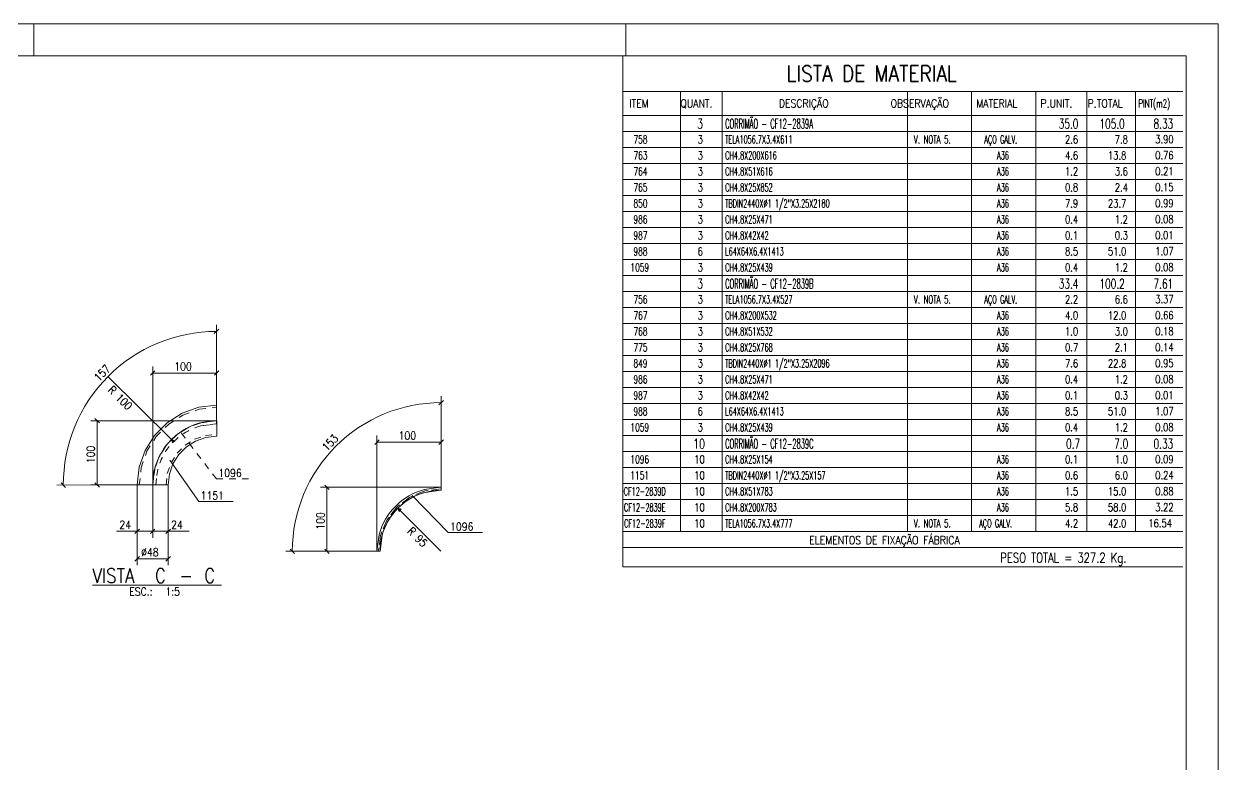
# Model space of a CAD drawing. Header units: millimetres. Extents: x 2 to 846, y 5 to 599.
# Drawn here: x 472.9 to 846, y 367.7 to 599 of the extents above; entities that cross this region are included whole.
import ezdxf

# ---------------------------------------------------------------- set-up
doc = ezdxf.new("R2010")
doc.units = ezdxf.units.MM
for name, pattern in [('XKITLINE00', [0]), ('XKITLINE02', [4, 2, -2]), ('XKITLINE03', [6, 3, -1, 1, -1])]:
    doc.linetypes.add(name, pattern=pattern)
for name, color, linetype, lineweight in [('Cota', 4, 'Continuous', 0), ('Marca da peça', 2, 'Continuous', 0), ('Outro tipo de objeto', 7, 'Continuous', 0), ('Peça', 2, 'Continuous', 0)]:
    doc.layers.add(name, color=color, linetype=linetype, lineweight=lineweight)
doc.styles.add('ROMANS', font='ROMANS__.TTF')
doc.styles.add('SIMPLEX', font='SIMPLEX_.TTF')

# ---------------------------------------------------------------- blocks, each defined once
blk = doc.blocks.new('*A39')
at = {"layer": 'Peça', "color": 7, "linetype": 'XKITLINE02', "lineweight": 0}
for p, q in [((527.9, 474.28), (533.08, 474.97)), ((528.65, 474.38), (527.9, 474.28)), ((533.08, 474.02), (528.15, 473.36)), ((533.08, 474.97), (528.65, 474.38)), ((528.86, 473.46), (533.08, 474.02)), ((533.1, 474.97), (533.08, 474.97)), ((533.08, 474.97), (533.1, 474.97)), ((533.1, 474.02), (533.08, 474.02)), ((533.08, 474.02), (533.1, 474.02)), ((533.1, 474.97), (533.1, 474.02)), ((528.15, 473.36), (528.86, 473.46)), ((513.12, 454.93), (513.79, 460.11)), ((513.75, 459.77), (513.12, 454.93)), ((513.79, 460.11), (513.75, 459.77)), ((514.71, 459.86), (514.07, 454.93)), ((514.07, 454.93), (514.62, 459.16)), ((514.62, 459.16), (514.71, 459.86)), ((513.12, 454.93), (513.12, 454.91)), ((513.12, 454.91), (513.12, 454.93)), ((513.12, 454.91), (514.07, 454.91)), ((514.07, 454.91), (514.07, 454.93)), ((514.07, 454.91), (514.07, 454.93))]:
    blk.add_line(p, q, dxfattribs=at)
for radius in [20, 19.05]:
    blk.add_arc((533.12, 454.97), radius, 105.1209, 165.1209, dxfattribs=at)
blk = doc.blocks.new('*A40')
at = {"layer": 'Peça', "color": 4, "linetype": 'XKITLINE00', "lineweight": 0}
for p, q in [((522.3, 477.32), (527.55, 479.17)), ((527.55, 479.17), (533.07, 479.8)), ((533.07, 479.8), (533.09, 479.8)), ((533.11, 470.14), (533.09, 479.8)), ((513.68, 470.41), (517.6, 474.35)), ((517.6, 474.35), (522.3, 477.32)), ((510.73, 465.7), (513.68, 470.41)), ((529.71, 469.76), (533.09, 470.14)), ((533.09, 470.14), (533.11, 470.14)), ((521.24, 464.41), (523.64, 466.81)), ((523.64, 466.81), (526.51, 468.63)), ((526.51, 468.63), (529.71, 469.76)), ((508.9, 460.45), (510.73, 465.7)), ((519.44, 461.53), (521.24, 464.41)), ((508.29, 454.92), (508.9, 460.45)), ((518.32, 458.32), (519.44, 461.53)), ((517.95, 454.94), (518.32, 458.32)), ((508.29, 454.9), (508.29, 454.92)), ((508.29, 454.9), (517.95, 454.92)), ((517.95, 454.92), (517.95, 454.94))]:
    blk.add_line(p, q, dxfattribs=at)
at = {"layer": 'Peça', "color": 7, "linetype": 'XKITLINE02', "lineweight": 0}
for p, q in [((522.58, 476.74), (527.69, 478.54)), ((527.69, 478.54), (533.07, 479.15)), ((533.07, 479.15), (533.09, 479.15)), ((518.01, 473.85), (522.58, 476.74)), ((514.19, 470.01), (518.01, 473.85)), ((526.23, 469.21), (529.57, 470.39)), ((529.57, 470.39), (533.09, 470.79)), ((533.09, 470.79), (533.11, 470.79)), ((511.31, 465.42), (514.19, 470.01)), ((520.73, 464.81), (523.23, 467.32)), ((523.23, 467.32), (526.23, 469.21)), ((509.54, 460.3), (511.31, 465.42)), ((518.85, 461.81), (520.73, 464.81)), ((508.94, 454.92), (509.54, 460.3)), ((517.69, 458.46), (518.85, 461.81)), ((517.3, 454.94), (517.69, 458.46)), ((508.94, 454.9), (508.94, 454.92)), ((517.3, 454.92), (517.3, 454.94))]:
    blk.add_line(p, q, dxfattribs=at)
at = {"layer": 'Peça', "color": 7, "linetype": 'XKITLINE03', "lineweight": 0}
for p, q in [((528.63, 474.46), (524.41, 472.97)), ((533.08, 474.97), (528.63, 474.46)), ((533.1, 474.97), (533.08, 474.97)), ((520.62, 470.58), (517.46, 467.41)), ((524.41, 472.97), (520.62, 470.58)), ((517.46, 467.41), (515.08, 463.61)), ((515.08, 463.61), (513.61, 459.38)), ((513.61, 459.38), (513.12, 454.93)), ((513.12, 454.93), (513.12, 454.91))]:
    blk.add_line(p, q, dxfattribs=at)
blk = doc.blocks.new('*A41')
at = {"layer": 'Peça', "color": 7, "linetype": 'XKITLINE03', "lineweight": 0}
for p, q in [((598.14, 453.04), (593.44, 451.09)), ((603.2, 453.7), (598.14, 453.04)), ((603.22, 453.7), (603.2, 453.7)), ((589.39, 447.98), (586.29, 443.94)), ((593.44, 451.09), (589.39, 447.98)), ((586.29, 443.94), (584.34, 439.23)), ((584.34, 439.23), (583.67, 434.18)), ((583.67, 434.18), (583.67, 434.16))]:
    blk.add_line(p, q, dxfattribs=at)
at = {"layer": 'Peça', "color": 4, "linetype": 'XKITLINE00', "lineweight": 0}
for p, q in [((603.2, 454.18), (598.02, 453.49)), ((598.27, 452.58), (603.2, 453.23)), ((603.22, 454.18), (603.2, 454.18)), ((603.2, 454.18), (603.22, 454.18)), ((603.22, 453.23), (603.2, 453.23)), ((603.2, 453.23), (603.22, 453.23)), ((603.22, 454.18), (603.22, 453.23)), ((583.88, 439.35), (583.2, 434.18)), ((584.15, 434.18), (584.8, 439.11)), ((583.2, 434.18), (583.2, 434.16)), ((583.2, 434.16), (583.2, 434.18)), ((584.15, 434.16), (583.2, 434.16)), ((584.15, 434.16), (584.15, 434.18))]:
    blk.add_line(p, q, dxfattribs=at)
at = {"layer": 'Peça', "color": 7, "linetype": 'XKITLINE02', "lineweight": 0}
blk.add_line((584.15, 434.16), (584.15, 434.18), dxfattribs=at)
at = {"layer": 'Peça', "color": 4, "linetype": 'XKITLINE00', "lineweight": 0}
for radius in [20, 19.05]:
    blk.add_arc((603.2, 434.18), radius, 105, 165, dxfattribs=at)
blk = doc.blocks.new('*A63')
at = {"layer": 'Outro tipo de objeto', "color": 5, "linetype": 'XKITLINE00', "lineweight": 0}
for p, q in [((660, 589), (660, 570.4)), ((835, 577.9), (660, 577.9)), ((678, 577.9), (678, 570.4)), ((691, 577.9), (691, 570.4)), ((749, 577.9), (749, 570.4)), ((769, 577.9), (769, 570.4)), ((789, 577.9), (789, 570.4)), ((805, 577.9), (805, 570.4)), ((820.17, 577.89), (820.17, 570.4)), ((835, 570.4), (660, 570.4)), ((660, 570.4), (660, 565.4)), ((678, 570.4), (678, 565.4)), ((691, 570.4), (691, 565.4)), ((749, 570.4), (749, 565.4)), ((769, 570.4), (769, 565.4)), ((789, 570.4), (789, 565.4)), ((805, 570.4), (805, 565.4)), ((820.17, 570.4), (820.17, 565.4)), ((660, 565.4), (660, 560.4)), ((678, 565.4), (678, 560.4)), ((691, 565.4), (691, 560.4)), ((749, 565.4), (749, 560.4)), ((769, 565.4), (769, 560.4)), ((789, 565.4), (789, 560.4)), ((805, 565.4), (805, 560.4)), ((820.17, 565.4), (820.17, 560.4)), ((660, 560.4), (660, 555.4)), ((678, 560.4), (678, 555.4)), ((691, 560.4), (691, 555.4)), ((749, 560.4), (749, 555.4)), ((769, 560.4), (769, 555.4)), ((789, 560.4), (789, 555.4)), ((805, 560.4), (805, 555.4)), ((820.17, 560.4), (820.17, 555.4)), ((660, 555.4), (660, 550.4)), ((678, 555.4), (678, 550.4)), ((691, 555.4), (691, 550.4)), ((749, 555.4), (749, 550.4)), ((769, 555.4), (769, 550.4)), ((789, 555.4), (789, 550.4)), ((805, 555.4), (805, 550.4)), ((820.17, 555.4), (820.17, 550.4)), ((660, 550.4), (660, 545.4)), ((678, 550.4), (678, 545.4)), ((691, 550.4), (691, 545.4)), ((749, 550.4), (749, 545.4)), ((769, 550.4), (769, 545.4)), ((789, 550.4), (789, 545.4)), ((805, 550.4), (805, 545.4)), ((820.17, 550.4), (820.17, 545.4)), ((660, 545.4), (660, 540.4)), ((678, 545.4), (678, 540.4)), ((691, 545.4), (691, 540.4)), ((749, 545.4), (749, 540.4)), ((769, 545.4), (769, 540.4)), ((789, 545.4), (789, 540.4)), ((805, 545.4), (805, 540.4)), ((820.17, 545.4), (820.17, 540.4)), ((660, 540.4), (660, 535.4)), ((678, 540.4), (678, 535.4)), ((691, 540.4), (691, 535.4)), ((749, 540.4), (749, 535.4)), ((769, 540.4), (769, 535.4)), ((789, 540.4), (789, 535.4)), ((805, 540.4), (805, 535.4)), ((820.17, 540.4), (820.17, 535.4)), ((660, 535.4), (660, 530.4)), ((678, 535.4), (678, 530.4)), ((691, 535.4), (691, 530.4)), ((749, 535.4), (749, 530.4)), ((769, 535.4), (769, 530.4)), ((789, 535.4), (789, 530.4)), ((805, 535.4), (805, 530.4)), ((820.17, 535.4), (820.17, 530.4)), ((660, 530.4), (660, 525.4)), ((678, 530.4), (678, 525.4)), ((691, 530.4), (691, 525.4)), ((749, 530.4), (749, 525.4)), ((769, 530.4), (769, 525.4)), ((789, 530.4), (789, 525.4)), ((805, 530.4), (805, 525.4)), ((820.17, 530.4), (820.17, 525.4)), ((660, 525.4), (660, 520.4)), ((678, 525.4), (678, 520.4)), ((691, 525.4), (691, 520.4)), ((749, 525.4), (749, 520.4)), ((769, 525.4), (769, 520.4)), ((789, 525.4), (789, 520.4)), ((805, 525.4), (805, 520.4)), ((820.17, 525.4), (820.17, 520.4)), ((660, 520.4), (660, 515.4)), ((678, 520.4), (678, 515.4)), ((691, 520.4), (691, 515.4)), ((749, 520.4), (749, 515.4)), ((769, 520.4), (769, 515.4)), ((789, 520.4), (789, 515.4)), ((805, 520.4), (805, 515.4)), ((820.17, 520.4), (820.17, 515.4)), ((660, 515.4), (660, 510.4)), ((678, 515.4), (678, 510.4)), ((691, 515.4), (691, 510.4)), ((749, 515.4), (749, 510.4)), ((769, 515.4), (769, 510.4)), ((789, 515.4), (789, 510.4)), ((805, 515.4), (805, 510.4)), ((820.17, 515.4), (820.17, 510.4)), ((660, 510.4), (660, 505.4)), ((678, 510.4), (678, 505.4)), ((691, 510.4), (691, 505.4)), ((749, 510.4), (749, 505.4)), ((769, 510.4), (769, 505.4)), ((789, 510.4), (789, 505.4)), ((805, 510.4), (805, 505.4)), ((820.17, 510.4), (820.17, 505.4)), ((660, 505.4), (660, 500.4)), ((678, 505.4), (678, 500.4)), ((691, 505.4), (691, 500.4)), ((749, 505.4), (749, 500.4)), ((769, 505.4), (769, 500.4)), ((789, 505.4), (789, 500.4)), ((805, 505.4), (805, 500.4)), ((820.17, 505.4), (820.17, 500.4)), ((660, 500.4), (660, 495.4)), ((678, 500.4), (678, 495.4)), ((691, 500.4), (691, 495.4)), ((749, 500.4), (749, 495.4)), ((769, 500.4), (769, 495.4)), ((789, 500.4), (789, 495.4)), ((805, 500.4), (805, 495.4)), ((820.17, 500.4), (820.17, 495.4)), ((660, 495.4), (660, 490.4)), ((678, 495.4), (678, 490.4)), ((691, 495.4), (691, 490.4)), ((749, 495.4), (749, 490.4)), ((769, 495.4), (769, 490.4)), ((789, 495.4), (789, 490.4)), ((805, 495.4), (805, 490.4)), ((820.17, 495.4), (820.17, 490.4)), ((660, 490.4), (660, 485.4)), ((678, 490.4), (678, 485.4)), ((691, 490.4), (691, 485.4)), ((749, 490.4), (749, 485.4)), ((769, 490.4), (769, 485.4)), ((789, 490.4), (789, 485.4)), ((805, 490.4), (805, 485.4)), ((820.17, 490.4), (820.17, 485.4)), ((660, 485.4), (660, 480.4)), ((678, 485.4), (678, 480.4)), ((691, 485.4), (691, 480.4)), ((749, 485.4), (749, 480.4)), ((769, 485.4), (769, 480.4)), ((789, 485.4), (789, 480.4)), ((805, 485.4), (805, 480.4)), ((820.17, 485.4), (820.17, 480.4)), ((660, 480.4), (660, 475.4)), ((678, 480.4), (678, 475.4)), ((691, 480.4), (691, 475.4)), ((749, 480.4), (749, 475.4)), ((769, 480.4), (769, 475.4)), ((789, 480.4), (789, 475.4)), ((805, 480.4), (805, 475.4)), ((820.17, 480.4), (820.17, 475.4)), ((660, 475.4), (660, 470.4)), ((678, 475.4), (678, 470.4)), ((691, 475.4), (691, 470.4)), ((749, 475.4), (749, 470.4)), ((769, 475.4), (769, 470.4)), ((789, 475.4), (789, 470.4)), ((805, 475.4), (805, 470.4)), ((820.17, 475.4), (820.17, 470.4)), ((660, 470.4), (660, 465.4)), ((678, 470.4), (678, 465.4)), ((691, 470.4), (691, 465.4)), ((749, 470.4), (749, 465.4)), ((769, 470.4), (769, 465.4)), ((789, 470.4), (789, 465.4)), ((805, 470.4), (805, 465.4)), ((820.17, 470.4), (820.17, 465.4)), ((660, 465.4), (660, 460.4)), ((678, 465.4), (678, 460.4)), ((691, 465.4), (691, 460.4)), ((749, 465.4), (749, 460.4)), ((769, 465.4), (769, 460.4)), ((789, 465.4), (789, 460.4)), ((805, 465.4), (805, 460.4)), ((820.17, 465.4), (820.17, 460.4)), ((660, 460.4), (660, 455.4)), ((678, 460.4), (678, 455.4)), ((691, 460.4), (691, 455.4)), ((749, 460.4), (749, 455.4)), ((769, 460.4), (769, 455.4)), ((789, 460.4), (789, 455.4)), ((805, 460.4), (805, 455.4)), ((820.17, 460.4), (820.17, 455.4)), ((660, 455.4), (660, 450.4)), ((678, 455.4), (678, 450.4)), ((691, 455.4), (691, 450.4)), ((749, 455.4), (749, 450.4)), ((769, 455.4), (769, 450.4)), ((789, 455.4), (789, 450.4)), ((805, 455.4), (805, 450.4)), ((820.17, 455.4), (820.17, 450.4)), ((660, 450.4), (660, 445.4)), ((678, 450.4), (678, 445.4)), ((691, 450.4), (691, 445.4)), ((749, 450.4), (749, 445.4)), ((769, 450.4), (769, 445.4)), ((789, 450.4), (789, 445.4)), ((805, 450.4), (805, 445.4)), ((820.17, 450.4), (820.17, 445.4)), ((660, 445.4), (660, 440.4)), ((678, 445.4), (678, 440.4)), ((691, 445.4), (691, 440.4)), ((749, 445.4), (749, 440.4)), ((769, 445.4), (769, 440.4)), ((789, 445.4), (789, 440.4)), ((805, 445.4), (805, 440.4)), ((820.17, 445.4), (820.17, 440.4)), ((660, 435.4), (660, 440.4)), ((835, 435.4), (660, 435.4)), ((660, 435.4), (660, 429.33)), ((835, 429.33), (660, 429.33))]:
    blk.add_line(p, q, dxfattribs=at)
at = {"layer": 'Outro tipo de objeto', "color": 7, "linetype": 'XKITLINE00', "lineweight": 0}
for p, q in [((835, 565.4), (660, 565.4)), ((835, 560.4), (660, 560.4)), ((835, 555.4), (660, 555.4)), ((835, 550.4), (660, 550.4)), ((835, 545.4), (660, 545.4)), ((835, 540.4), (660, 540.4)), ((835, 535.4), (660, 535.4)), ((835, 530.4), (660, 530.4)), ((835, 525.4), (660, 525.4)), ((835, 520.4), (660, 520.4)), ((835, 515.4), (660, 515.4)), ((835, 510.4), (660, 510.4)), ((835, 505.4), (660, 505.4)), ((835, 500.4), (660, 500.4)), ((835, 495.4), (660, 495.4)), ((835, 490.4), (660, 490.4)), ((835, 485.4), (660, 485.4)), ((835, 480.4), (660, 480.4)), ((835, 475.4), (660, 475.4)), ((835, 470.4), (660, 470.4)), ((835, 465.4), (660, 465.4)), ((835, 460.4), (660, 460.4)), ((835, 455.4), (660, 455.4)), ((835, 450.4), (660, 450.4)), ((835, 445.4), (660, 445.4)), ((835, 440.4), (660, 440.4))]:
    blk.add_line(p, q, dxfattribs=at)
at = {"layer": 'Outro tipo de objeto', "color": 7, "linetype": 'XKITLINE03', "lineweight": 0}
for p, q in [((835, 565.4), (660, 565.4)), ((835, 560.4), (660, 560.4)), ((835, 555.4), (660, 555.4)), ((835, 550.4), (660, 550.4)), ((835, 545.4), (660, 545.4)), ((835, 540.4), (660, 540.4)), ((835, 535.4), (660, 535.4)), ((835, 530.4), (660, 530.4)), ((835, 525.4), (660, 525.4)), ((835, 520.4), (660, 520.4)), ((835, 515.4), (660, 515.4)), ((835, 510.4), (660, 510.4)), ((835, 505.4), (660, 505.4)), ((835, 500.4), (660, 500.4)), ((835, 495.4), (660, 495.4)), ((835, 490.4), (660, 490.4)), ((835, 485.4), (660, 485.4)), ((835, 480.4), (660, 480.4)), ((835, 475.4), (660, 475.4)), ((835, 470.4), (660, 470.4)), ((835, 465.4), (660, 465.4)), ((835, 460.4), (660, 460.4)), ((835, 455.4), (660, 455.4)), ((835, 450.4), (660, 450.4)), ((835, 445.4), (660, 445.4)), ((835, 440.4), (660, 440.4))]:
    blk.add_line(p, q, dxfattribs=at)
at = {"layer": 'Outro tipo de objeto', "color": 4, "style": 'ROMANS'}
for s, height, width, p in [('LISTA DE MATERIAL', 5, 0.85, (711.19, 580.95)), ('ITEM', 2.5, 0.85, (662.01, 572.9)), ('QUANT.', 2.5, 0.85, (678.01, 572.9)), ('DESCRIÇÃO', 2.5, 0.85, (708.76, 572.9)), ('OBSERVAÇÃO', 2.5, 0.85, (743.67, 572.9)), ('MATERIAL', 2.5, 0.85, (770.43, 572.9)), ('P.UNIT.', 2.5, 0.85, (790.51, 572.9)), ('P.TOTAL', 2.5, 0.85, (805.26, 572.9)), ('PINT(m2)', 2.5, 0.6375, (821.11, 572.9)), ('3', 3, 0.7225, (683.2, 566.29)), ('CORRIMÃO - CF12-2839A', 3, 0.51, (691.99, 566.29)), ('35.0', 3, 0.68, (796.23, 566.29)), ('105.0', 3, 0.68, (808.96, 566.29)), ('8.33', 3, 0.68, (825.83, 566.29)), ('3', 3, 0.7225, (683.2, 516.29)), ('CORRIMÃO - CF12-2839B', 3, 0.51, (691.99, 516.29)), ('33.4', 3, 0.68, (796.23, 516.29)), ('100.2', 3, 0.68, (808.96, 516.29)), ('7.61', 3, 0.68, (825.83, 516.29)), ('10', 3, 0.7225, (681.99, 466.29)), ('CORRIMÃO - CF12-2839C', 3, 0.51, (691.99, 466.29)), ('0.7', 3, 0.68, (798.52, 466.29)), ('7.0', 3, 0.68, (813.54, 466.29)), ('0.33', 3, 0.68, (825.83, 466.29)), ('ELEMENTOS DE FIXAÇÃO FÁBRICA', 2.5, 0.85, (718.25, 436.4))]:
    blk.add_text(s, height=height, dxfattribs=dict(at, width=width)).set_placement(p)
at = {"layer": 'Outro tipo de objeto', "color": 3, "style": 'ROMANS'}
for s, width, p in [('758', 0.68, (663.34, 561.65)), ('3', 0.765, (683.4, 561.65)), ('TELA1056.7X3.4X611', 0.595, (691.99, 561.65)), ('V. NOTA 5.', 0.6375, (750.97, 561.65)), ('AÇO GALV.', 0.51, (772.97, 561.65)), ('2.6', 0.765, (798.17, 561.65)), ('7.8', 0.765, (813.73, 561.65)), ('3.90', 0.765, (826.35, 561.7)), ('763', 0.68, (663.34, 556.65)), ('3', 0.765, (683.4, 556.65)), ('CH4.8X200X616', 0.595, (691.99, 556.65)), ('A36', 0.51, (776.95, 556.65)), ('4.6', 0.765, (798.17, 556.65)), ('13.8', 0.765, (811.58, 556.65)), ('0.76', 0.765, (826.35, 556.7)), ('764', 0.68, (663.34, 551.65)), ('3', 0.765, (683.4, 551.65)), ('CH4.8X51X616', 0.595, (691.99, 551.65)), ('A36', 0.51, (776.95, 551.65)), ('1.2', 0.765, (798.17, 551.65)), ('3.6', 0.765, (813.73, 551.65)), ('0.21', 0.765, (826.35, 551.7)), ('765', 0.68, (663.34, 546.65)), ('3', 0.765, (683.4, 546.65)), ('CH4.8X25X852', 0.595, (691.99, 546.65)), ('A36', 0.51, (776.95, 546.65)), ('0.8', 0.765, (798.17, 546.65)), ('2.4', 0.765, (813.73, 546.65)), ('0.15', 0.765, (826.35, 546.7)), ('850', 0.68, (663.34, 541.65)), ('3', 0.765, (683.4, 541.65)), ('TBDIN2440XØ1 1/2"X3.25X2180', 0.595, (691.99, 541.65)), ('A36', 0.51, (776.95, 541.65)), ('7.9', 0.765, (798.17, 541.65)), ('23.7', 0.765, (811.58, 541.65)), ('0.99', 0.765, (826.35, 541.7)), ('986', 0.68, (663.34, 536.65)), ('3', 0.765, (683.4, 536.65)), ('CH4.8X25X471', 0.595, (691.99, 536.65)), ('A36', 0.51, (776.95, 536.65)), ('0.4', 0.765, (798.17, 536.65)), ('1.2', 0.765, (813.73, 536.65)), ('0.08', 0.765, (826.35, 536.7)), ('987', 0.68, (663.34, 531.65)), ('3', 0.765, (683.4, 531.65)), ('CH4.8X42X42', 0.595, (691.99, 531.65)), ('A36', 0.51, (776.95, 531.65)), ('0.1', 0.765, (798.17, 531.65)), ('0.3', 0.765, (813.73, 531.65)), ('0.01', 0.765, (826.35, 531.7)), ('988', 0.68, (663.34, 526.65)), ('6', 0.765, (683.4, 526.65)), ('L64X64X6.4X1413', 0.595, (691.99, 526.65)), ('A36', 0.51, (776.95, 526.65)), ('8.5', 0.765, (798.17, 526.65)), ('51.0', 0.765, (811.58, 526.65)), ('1.07', 0.765, (826.35, 526.7)), ('1059', 0.68, (662.38, 521.65)), ('3', 0.765, (683.4, 521.65)), ('CH4.8X25X439', 0.595, (691.99, 521.65)), ('A36', 0.51, (776.95, 521.65)), ('0.4', 0.765, (798.17, 521.65)), ('1.2', 0.765, (813.73, 521.65)), ('0.08', 0.765, (826.35, 521.7)), ('756', 0.68, (663.34, 511.65)), ('3', 0.765, (683.4, 511.65)), ('TELA1056.7X3.4X527', 0.595, (691.99, 511.65)), ('V. NOTA 5.', 0.6375, (750.97, 511.65)), ('AÇO GALV.', 0.51, (772.97, 511.65)), ('2.2', 0.765, (798.17, 511.65)), ('6.6', 0.765, (813.73, 511.65)), ('3.37', 0.765, (826.35, 511.7)), ('767', 0.68, (663.34, 506.65)), ('3', 0.765, (683.4, 506.65)), ('CH4.8X200X532', 0.595, (691.99, 506.65)), ('A36', 0.51, (776.95, 506.65)), ('4.0', 0.765, (798.17, 506.65)), ('12.0', 0.765, (811.58, 506.65)), ('0.66', 0.765, (826.35, 506.7)), ('768', 0.68, (663.34, 501.65)), ('3', 0.765, (683.4, 501.65)), ('CH4.8X51X532', 0.595, (691.99, 501.65)), ('A36', 0.51, (776.95, 501.65)), ('1.0', 0.765, (798.17, 501.65)), ('3.0', 0.765, (813.73, 501.65)), ('0.18', 0.765, (826.35, 501.7)), ('775', 0.68, (663.34, 496.65)), ('3', 0.765, (683.4, 496.65)), ('CH4.8X25X768', 0.595, (691.99, 496.65)), ('A36', 0.51, (776.95, 496.65)), ('0.7', 0.765, (798.17, 496.65)), ('2.1', 0.765, (813.73, 496.65)), ('0.14', 0.765, (826.35, 496.7)), ('849', 0.68, (663.34, 491.65)), ('3', 0.765, (683.4, 491.65)), ('TBDIN2440XØ1 1/2"X3.25X2096', 0.595, (691.99, 491.65)), ('A36', 0.51, (776.95, 491.65)), ('7.6', 0.765, (798.17, 491.65)), ('22.8', 0.765, (811.58, 491.65)), ('0.95', 0.765, (826.35, 491.7)), ('986', 0.68, (663.34, 486.65)), ('3', 0.765, (683.4, 486.65)), ('CH4.8X25X471', 0.595, (691.99, 486.65)), ('A36', 0.51, (776.95, 486.65)), ('0.4', 0.765, (798.17, 486.65)), ('1.2', 0.765, (813.73, 486.65)), ('0.08', 0.765, (826.35, 486.7)), ('987', 0.68, (663.34, 481.65)), ('3', 0.765, (683.4, 481.65)), ('CH4.8X42X42', 0.595, (691.99, 481.65)), ('A36', 0.51, (776.95, 481.65)), ('0.1', 0.765, (798.17, 481.65)), ('0.3', 0.765, (813.73, 481.65)), ('0.01', 0.765, (826.35, 481.7)), ('988', 0.68, (663.34, 476.65)), ('6', 0.765, (683.4, 476.65)), ('L64X64X6.4X1413', 0.595, (691.99, 476.65)), ('A36', 0.51, (776.95, 476.65)), ('8.5', 0.765, (798.17, 476.65)), ('51.0', 0.765, (811.58, 476.65)), ('1.07', 0.765, (826.35, 476.7)), ('1059', 0.68, (662.38, 471.65)), ('3', 0.765, (683.4, 471.65)), ('CH4.8X25X439', 0.595, (691.99, 471.65)), ('A36', 0.51, (776.95, 471.65)), ('0.4', 0.765, (798.17, 471.65)), ('1.2', 0.765, (813.73, 471.65)), ('0.08', 0.765, (826.35, 471.7)), ('1096', 0.68, (662.38, 461.65)), ('10', 0.765, (682.32, 461.65)), ('CH4.8X25X154', 0.595, (691.99, 461.65)), ('A36', 0.51, (776.95, 461.65)), ('0.1', 0.765, (798.17, 461.65)), ('1.0', 0.765, (813.73, 461.65)), ('0.09', 0.765, (826.35, 461.7)), ('1151', 0.68, (662.38, 456.65)), ('10', 0.765, (682.32, 456.65)), ('TBDIN2440XØ1 1/2"X3.25X157', 0.595, (691.99, 456.65)), ('A36', 0.51, (776.95, 456.65)), ('0.6', 0.765, (798.17, 456.65)), ('6.0', 0.765, (813.73, 456.65)), ('0.24', 0.765, (826.35, 456.7)), ('10', 0.765, (682.32, 451.65)), ('CH4.8X51X783', 0.595, (691.99, 451.65)), ('A36', 0.51, (776.95, 451.65)), ('1.5', 0.765, (798.17, 451.65)), ('15.0', 0.765, (811.58, 451.65)), ('0.88', 0.765, (826.35, 451.7)), ('10', 0.765, (682.32, 446.65)), ('CH4.8X200X783', 0.595, (691.99, 446.65)), ('A36', 0.51, (776.95, 446.65)), ('5.8', 0.765, (798.17, 446.65)), ('58.0', 0.765, (811.58, 446.65)), ('3.22', 0.765, (826.35, 446.7)), ('10', 0.765, (682.32, 441.65)), ('TELA1056.7X3.4X777', 0.595, (691.99, 441.65)), ('V. NOTA 5.', 0.6375, (750.97, 441.65)), ('\xa0\xa0\xa0\xa0AÇO GALV.\xa0\xa0', 0.51, (768.46, 441.65)), ('4.2', 0.765, (798.17, 441.65)), ('42.0', 0.765, (811.58, 441.65)), ('16.54', 0.765, (824.21, 441.7))]:
    blk.add_text(s, height=2.5, dxfattribs=dict(at, width=width)).set_placement(p)
at = {"layer": 'Outro tipo de objeto', "color": 5, "style": 'ROMANS'}
for s, height, width, p in [('CF12-2839D', 2.5, 0.595, (660.29, 451.65)), ('CF12-2839E', 2.5, 0.595, (660.37, 446.65)), ('CF12-2839F', 2.5, 0.595, (660.41, 441.65)), ('PESO TOTAL = 327.2 Kg.', 3, 0.765, (777.92, 430.66))]:
    blk.add_text(s, height=height, dxfattribs=dict(at, width=width)).set_placement(p)
blk = doc.blocks.new('*A195')
at = {"layer": 'Cota', "color": 7, "linetype": 'XKITLINE00', "lineweight": 0}
for p, q in [((513.12, 454.91), (513.12, 438.43)), ((517.95, 454.92), (517.95, 438.43)), ((513.83, 441.13), (512.41, 439.72)), ((513.12, 440.43), (517.95, 440.43)), ((518.66, 441.13), (517.24, 439.72)), ((517.95, 440.43), (524.47, 440.43)), ((517.95, 440.43), (524.47, 440.43))]:
    blk.add_line(p, q, dxfattribs=at)
at = {"layer": 'Cota', "color": 3}
for p in [(513.12, 440.43), (517.95, 440.43)]:
    blk.add_point(p, dxfattribs=at)
at = {"layer": 'Cota', "color": 3, "style": 'SIMPLEX', "width": 0.85}
blk.add_text('24', height=2.5, dxfattribs=at).set_placement((518.89, 441.23))
blk = doc.blocks.new('*A196')
at = {"layer": 'Cota', "color": 7, "linetype": 'XKITLINE00', "lineweight": 0}
for p, q in [((508.29, 454.9), (508.29, 438.43)), ((513.12, 454.91), (513.12, 438.43)), ((508.29, 440.43), (501.78, 440.43)), ((508.29, 440.43), (501.78, 440.43)), ((509, 441.13), (507.58, 439.72)), ((508.29, 440.43), (513.12, 440.43)), ((513.83, 441.13), (512.41, 439.72))]:
    blk.add_line(p, q, dxfattribs=at)
at = {"layer": 'Cota', "color": 3}
for p in [(508.29, 440.43), (513.12, 440.43)]:
    blk.add_point(p, dxfattribs=at)
at = {"layer": 'Cota', "color": 3, "style": 'SIMPLEX', "width": 0.85}
blk.add_text('24', height=2.5, dxfattribs=at).set_placement((502.71, 441.23))
blk = doc.blocks.new('*A197')
at = {"layer": 'Cota', "color": 7, "linetype": 'XKITLINE00', "lineweight": 0}
for p, q in [((508.29, 454.9), (508.29, 429.83)), ((517.95, 454.92), (517.95, 429.83)), ((509, 432.53), (507.58, 431.12)), ((508.29, 431.83), (517.95, 431.83)), ((518.66, 432.53), (517.24, 431.12))]:
    blk.add_line(p, q, dxfattribs=at)
at = {"layer": 'Cota', "color": 3}
for p in [(508.29, 431.83), (517.95, 431.83)]:
    blk.add_point(p, dxfattribs=at)
at = {"layer": 'Cota', "color": 3, "style": 'SIMPLEX', "width": 0.85}
blk.add_text('Ø48', height=2.5, dxfattribs=at).set_placement((509.52, 432.63))
blk = doc.blocks.new('*A198')
at = {"layer": 'Cota', "color": 7, "linetype": 'XKITLINE00', "lineweight": 0}
for p, q in [((533.1, 474.97), (493.75, 474.97)), ((495.09, 475.68), (496.5, 474.27)), ((495.8, 454.9), (495.8, 474.97)), ((495.09, 455.61), (496.5, 454.19)), ((508.29, 454.9), (493.75, 454.9))]:
    blk.add_line(p, q, dxfattribs=at)
at = {"layer": 'Cota', "color": 3}
for p in [(495.8, 474.97), (495.8, 454.9)]:
    blk.add_point(p, dxfattribs=at)
at = {"layer": 'Cota', "color": 3, "style": 'SIMPLEX', "width": 0.85}
blk.add_text('100', height=2.5, rotation=90.0002, dxfattribs=at).set_placement((495, 461.69))
blk = doc.blocks.new('*A199')
at = {"layer": 'Cota', "color": 7, "linetype": 'XKITLINE00', "lineweight": 0}
for p, q in [((513.83, 490.58), (512.41, 489.17)), ((513.12, 454.91), (513.12, 491.92)), ((513.12, 489.87), (533.1, 489.87)), ((533.81, 490.58), (532.39, 489.17)), ((533.1, 474.97), (533.1, 491.92))]:
    blk.add_line(p, q, dxfattribs=at)
at = {"layer": 'Cota', "color": 3}
for p in [(513.12, 489.87), (533.1, 489.87)]:
    blk.add_point(p, dxfattribs=at)
at = {"layer": 'Cota', "color": 3, "style": 'SIMPLEX', "width": 0.85}
blk.add_text('100', height=2.5, dxfattribs=at).set_placement((519.86, 490.67))
blk = doc.blocks.new('*A200')
at = {"layer": 'Cota'}
blk.add_hatch(color=7, dxfattribs=at).paths.add_polyline_path([(519.31, 468.03), (518.95, 469.09), (520.01, 468.73)], flags=17)
at = {"layer": 'Cota', "color": 7, "linetype": 'XKITLINE00', "lineweight": 0}
for p, q in [((518.95, 469.09), (499.14, 488.81)), ((520.01, 468.73), (518.95, 469.09)), ((519.31, 468.03), (518.95, 469.09)), ((520.01, 468.73), (519.31, 468.03))]:
    blk.add_line(p, q, dxfattribs=at)
blk.add_arc((533.12, 454.97), 20, 90.1209, 180.1209, dxfattribs=at)
at = {"layer": 'Cota', "color": 3, "style": 'SIMPLEX', "width": 0.85}
blk.add_text('R 100', height=2.5, rotation=-44.8798, dxfattribs=at).set_placement((498.96, 484.33))
blk = doc.blocks.new('*A201')
at = {"layer": 'Cota', "color": 7, "linetype": 'XKITLINE00', "lineweight": 0}
for p, q in [((533.1, 474.97), (533.07, 504.96)), ((533.77, 503.61), (532.36, 502.2)), ((484.48, 455.53), (485.9, 454.12)), ((513.12, 454.91), (483.14, 454.82))]:
    blk.add_line(p, q, dxfattribs=at)
blk.add_arc((533.12, 454.97), 47.93, 90.0636, 180.1782, dxfattribs=at)
at = {"layer": 'Cota', "color": 7}
for p in [(533.07, 502.91), (485.19, 454.82)]:
    blk.add_point(p, dxfattribs=at)
at = {"layer": 'Cota', "color": 3, "style": 'SIMPLEX', "width": 0.85}
blk.add_text('157', height=2.5, rotation=45.1204, dxfattribs=at).set_placement((496.3, 487.06))
blk = doc.blocks.new('*A202')
at = {"layer": 'Marca da peça', "color": 7, "linetype": 'XKITLINE02', "lineweight": 0}
for p, q in [((522.08, 471.08), (533.05, 456.8)), ((533.05, 456.8), (543.79, 456.8))]:
    blk.add_line(p, q, dxfattribs=at)
at = {"layer": 'Marca da peça', "color": 4, "style": 'ROMANS', "width": 0.85}
blk.add_text('1096', height=2.5, dxfattribs=at).set_placement((533.65, 457.4))
blk = doc.blocks.new('*A203')
at = {"layer": 'Marca da peça', "color": 7, "linetype": 'XKITLINE00', "lineweight": 0}
for p, q in [((518.47, 462.6), (527.5, 449.71)), ((527.5, 449.71), (538.24, 449.71))]:
    blk.add_line(p, q, dxfattribs=at)
at = {"layer": 'Marca da peça', "color": 4, "style": 'ROMANS', "width": 0.85}
blk.add_text('1151', height=2.5, dxfattribs=at).set_placement((528.1, 450.31))
blk = doc.blocks.new('*A204')
at = {"layer": 'Outro tipo de objeto', "color": 1, "linetype": 'XKITLINE00', "lineweight": 0}
blk.add_line((494.29, 423.58), (534.57, 423.58), dxfattribs=at)
at = {"layer": 'Outro tipo de objeto', "color": 1, "style": 'ROMANS', "width": 0.85}
for s, p in [('VISTA', (494.29, 424.33)), ('C', (513.82, 424.33)), ('-', (521.42, 424.33)), ('C', (529.22, 424.33))]:
    blk.add_text(s, height=4.5, dxfattribs=at).set_placement(p)
at = {"layer": 'Outro tipo de objeto', "color": 3, "style": 'ROMANS', "width": 0.85}
for s, p in [('ESC.:', (505.78, 420.33)), ('1:5', (517.09, 420.33))]:
    blk.add_text(s, height=2.5, dxfattribs=at).set_placement(p)
blk = doc.blocks.new('*A205')
at = {"layer": 'Cota', "color": 7, "linetype": 'XKITLINE00', "lineweight": 0}
for p, q in [((603.22, 454.18), (565.53, 454.18)), ((566.87, 454.88), (568.29, 453.47)), ((567.58, 434.16), (567.58, 454.18)), ((583.2, 434.16), (565.53, 434.16)), ((566.87, 434.86), (568.29, 433.45))]:
    blk.add_line(p, q, dxfattribs=at)
at = {"layer": 'Cota', "color": 3}
for p in [(567.58, 454.18), (567.58, 434.16)]:
    blk.add_point(p, dxfattribs=at)
at = {"layer": 'Cota', "color": 3, "style": 'SIMPLEX', "width": 0.85}
blk.add_text('100', height=2.5, rotation=90.0002, dxfattribs=at).set_placement((566.78, 440.92))
blk = doc.blocks.new('*A206')
at = {"layer": 'Cota', "color": 7, "linetype": 'XKITLINE00', "lineweight": 0}
for p, q in [((603.22, 453.7), (603.25, 482.68)), ((603.95, 481.33), (602.54, 479.92)), ((583.67, 434.18), (554.7, 434.18)), ((556.04, 434.88), (557.46, 433.47))]:
    blk.add_line(p, q, dxfattribs=at)
blk.add_arc((603.2, 434.18), 46.45, 89.9427, 179.9999, dxfattribs=at)
at = {"layer": 'Cota', "color": 7}
for p in [(603.24, 480.63), (556.75, 434.18)]:
    blk.add_point(p, dxfattribs=at)
at = {"layer": 'Cota', "color": 3, "style": 'SIMPLEX', "width": 0.85}
blk.add_text('153', height=2.5, rotation=44.9715, dxfattribs=at).set_placement((567.51, 465.31))
blk = doc.blocks.new('*A207')
at = {"layer": 'Cota', "color": 7, "linetype": 'XKITLINE00', "lineweight": 0}
for p, q in [((583.2, 434.16), (583.2, 470.33)), ((603.22, 454.18), (603.22, 470.33)), ((583.91, 468.99), (582.49, 467.57)), ((583.2, 468.28), (603.22, 468.28)), ((603.93, 468.99), (602.51, 467.57))]:
    blk.add_line(p, q, dxfattribs=at)
at = {"layer": 'Cota', "color": 3}
for p in [(583.2, 468.28), (603.22, 468.28)]:
    blk.add_point(p, dxfattribs=at)
at = {"layer": 'Cota', "color": 3, "style": 'SIMPLEX', "width": 0.85}
blk.add_text('100', height=2.5, dxfattribs=at).set_placement((589.96, 469.08))
blk = doc.blocks.new('*A208')
at = {"layer": 'Cota'}
blk.add_hatch(color=7, dxfattribs=at).paths.add_polyline_path([(590.08, 446.59), (589.73, 447.65), (590.78, 447.29)], flags=17)
at = {"layer": 'Cota', "color": 7, "linetype": 'XKITLINE00', "lineweight": 0}
for p, q in [((590.78, 447.29), (589.73, 447.65)), ((590.08, 446.59), (589.73, 447.65)), ((589.73, 447.65), (603.2, 434.17)), ((590.78, 447.29), (590.08, 446.59))]:
    blk.add_line(p, q, dxfattribs=at)
blk.add_arc((603.2, 434.18), 19.05, 89.9399, 180.0601, dxfattribs=at)
at = {"layer": 'Cota', "color": 3, "style": 'SIMPLEX', "width": 0.85}
blk.add_text('R 95', height=2.5, rotation=-45.0001, dxfattribs=at).set_placement((592.49, 440.22))
blk = doc.blocks.new('*A209')
at = {"layer": 'Marca da peça', "color": 7, "linetype": 'XKITLINE00', "lineweight": 0}
for p, q in [((594.18, 451.66), (605.43, 440.02)), ((605.43, 440.02), (616.17, 440.02))]:
    blk.add_line(p, q, dxfattribs=at)
at = {"layer": 'Marca da peça', "color": 4, "style": 'ROMANS', "width": 0.85}
blk.add_text('1096', height=2.5, dxfattribs=at).set_placement((606.03, 440.62))

msp = doc.modelspace()

# ---------------------------------------------------------------- linework, layer by layer
at = {"layer": 'Outro tipo de objeto', "color": 7, "linetype": 'XKITLINE00', "lineweight": 0}
for p, q in [((5, 599), (846, 599)), ((846, 599), (846, 5))]:
    msp.add_line(p, q, dxfattribs=at)
at = {"layer": 'Outro tipo de objeto', "color": 2, "linetype": 'XKITLINE00', "lineweight": 0}
for p, q in [((476, 599), (476, 589)), ((661, 599), (661, 589))]:
    msp.add_line(p, q, dxfattribs=at)
at = {"layer": 'Outro tipo de objeto', "color": 6, "linetype": 'XKITLINE00', "lineweight": 0}
for p, q in [((30, 589), (836, 589)), ((836, 589), (836, 15))]:
    msp.add_line(p, q, dxfattribs=at)

# ---------------------------------------------------------------- block references
at = {"lineweight": 0}
for name in ['*A63', '*A201', '*A199', '*A200', '*A206', '*A40', '*A198', '*A39', '*A202', '*A207', '*A203', '*A196', '*A197', '*A195', '*A205', '*A41', '*A208', '*A209', '*A204']:
    msp.add_blockref(name, (0, 0), dxfattribs=at)

doc.saveas('drawing.dxf')
